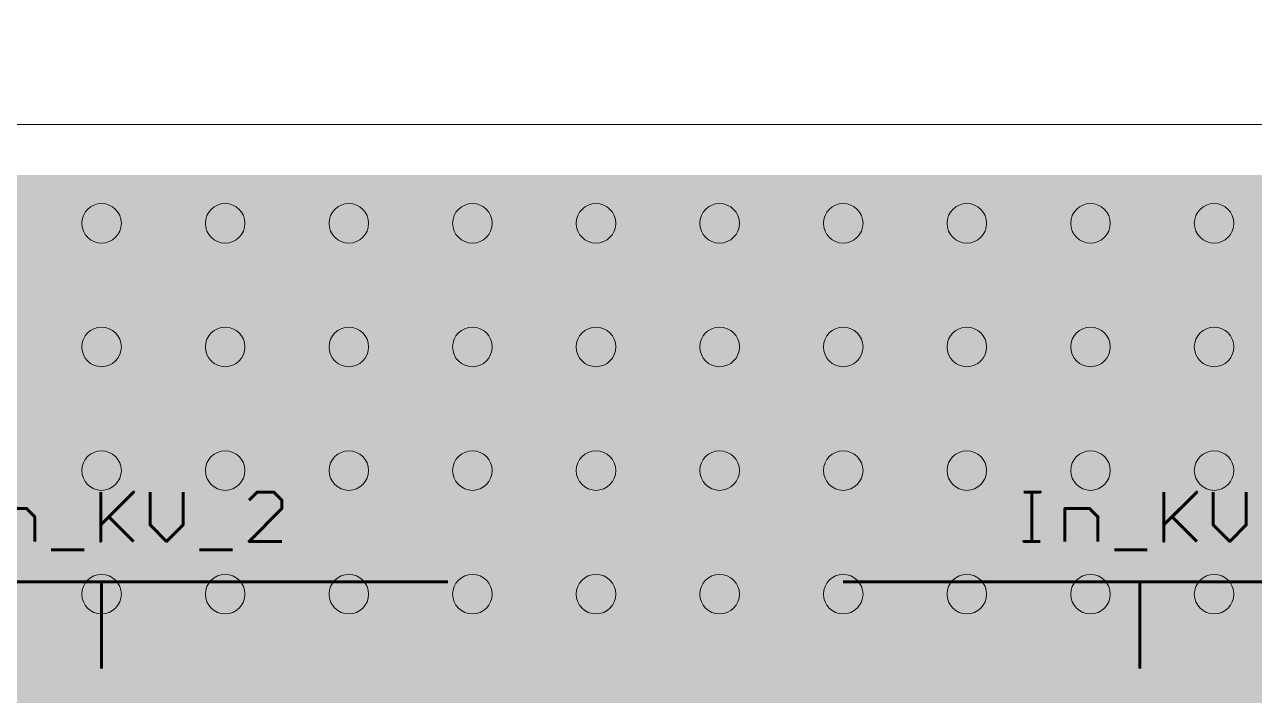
# Model space of a CAD drawing. Header units: millimetres. Extents: x 0 to 210, y 0 to 297.
# Drawn here: x 105.03 to 129.91, y 238.68 to 252.24 of the extents above; entities that cross this region are included whole.
import ezdxf

# ---------------------------------------------------------------- set-up
doc = ezdxf.new("R2010")
doc.units = ezdxf.units.MM
for name, pattern in [('K5LT32768', [0]), ('K5LT32801', [0]), ('K5LT32804', [0]), ('K5LT32807', [0])]:
    doc.linetypes.add(name, pattern=pattern)

# ---------------------------------------------------------------- blocks, each defined once
blk = doc.blocks.new('U105')
at = {"color": 7, "linetype": 'K5LT32768', "lineweight": 18}
blk.add_circle((129.09, 240.723), 0.4, dxfattribs=at)
blk = doc.blocks.new('U109')
at = {"color": 7, "linetype": 'K5LT32768', "lineweight": 18}
blk.add_circle((119.09, 240.723), 0.4, dxfattribs=at)
blk = doc.blocks.new('U110')
at = {"color": 7, "linetype": 'K5LT32768', "lineweight": 18}
blk.add_circle((121.59, 240.723), 0.4, dxfattribs=at)
blk = doc.blocks.new('U111')
at = {"color": 7, "linetype": 'K5LT32768', "lineweight": 18}
blk.add_circle((124.09, 240.723), 0.4, dxfattribs=at)
blk = doc.blocks.new('U112')
at = {"color": 7, "linetype": 'K5LT32768', "lineweight": 18}
blk.add_circle((126.59, 240.723), 0.4, dxfattribs=at)
blk = doc.blocks.new('U113')
at = {"color": 7, "linetype": 'K5LT32768', "lineweight": 18}
blk.add_circle((109.09, 240.723), 0.4, dxfattribs=at)
blk = doc.blocks.new('U114')
at = {"color": 7, "linetype": 'K5LT32768', "lineweight": 18}
blk.add_circle((111.59, 240.723), 0.4, dxfattribs=at)
blk = doc.blocks.new('U115')
at = {"color": 7, "linetype": 'K5LT32768', "lineweight": 18}
blk.add_circle((114.09, 240.723), 0.4, dxfattribs=at)
blk = doc.blocks.new('U116')
at = {"color": 7, "linetype": 'K5LT32768', "lineweight": 18}
blk.add_circle((116.59, 240.723), 0.4, dxfattribs=at)
blk = doc.blocks.new('U120')
at = {"color": 7, "linetype": 'K5LT32768', "lineweight": 18}
blk.add_circle((106.59, 240.723), 0.4, dxfattribs=at)
blk = doc.blocks.new('U136')
at = {"color": 7, "linetype": 'K5LT32768', "lineweight": 18}
blk.add_circle((129.09, 243.223), 0.4, dxfattribs=at)
blk = doc.blocks.new('U140')
at = {"color": 7, "linetype": 'K5LT32768', "lineweight": 18}
blk.add_circle((119.09, 243.223), 0.4, dxfattribs=at)
blk = doc.blocks.new('U141')
at = {"color": 7, "linetype": 'K5LT32768', "lineweight": 18}
blk.add_circle((121.59, 243.223), 0.4, dxfattribs=at)
blk = doc.blocks.new('U142')
at = {"color": 7, "linetype": 'K5LT32768', "lineweight": 18}
blk.add_circle((124.09, 243.223), 0.4, dxfattribs=at)
blk = doc.blocks.new('U143')
at = {"color": 7, "linetype": 'K5LT32768', "lineweight": 18}
blk.add_circle((126.59, 243.223), 0.4, dxfattribs=at)
blk = doc.blocks.new('U144')
at = {"color": 7, "linetype": 'K5LT32768', "lineweight": 18}
blk.add_circle((109.09, 243.223), 0.4, dxfattribs=at)
blk = doc.blocks.new('U145')
at = {"color": 7, "linetype": 'K5LT32768', "lineweight": 18}
blk.add_circle((111.59, 243.223), 0.4, dxfattribs=at)
blk = doc.blocks.new('U146')
at = {"color": 7, "linetype": 'K5LT32768', "lineweight": 18}
blk.add_circle((114.09, 243.223), 0.4, dxfattribs=at)
blk = doc.blocks.new('U147')
at = {"color": 7, "linetype": 'K5LT32768', "lineweight": 18}
blk.add_circle((116.59, 243.223), 0.4, dxfattribs=at)
blk = doc.blocks.new('U151')
at = {"color": 7, "linetype": 'K5LT32768', "lineweight": 18}
blk.add_circle((106.59, 243.223), 0.4, dxfattribs=at)
blk = doc.blocks.new('U167')
at = {"color": 7, "linetype": 'K5LT32768', "lineweight": 18}
blk.add_circle((129.09, 245.723), 0.4, dxfattribs=at)
blk = doc.blocks.new('U171')
at = {"color": 7, "linetype": 'K5LT32768', "lineweight": 18}
blk.add_circle((119.09, 245.723), 0.4, dxfattribs=at)
blk = doc.blocks.new('U172')
at = {"color": 7, "linetype": 'K5LT32768', "lineweight": 18}
blk.add_circle((121.59, 245.723), 0.4, dxfattribs=at)
blk = doc.blocks.new('U173')
at = {"color": 7, "linetype": 'K5LT32768', "lineweight": 18}
blk.add_circle((124.09, 245.723), 0.4, dxfattribs=at)
blk = doc.blocks.new('U174')
at = {"color": 7, "linetype": 'K5LT32768', "lineweight": 18}
blk.add_circle((126.59, 245.723), 0.4, dxfattribs=at)
blk = doc.blocks.new('U175')
at = {"color": 7, "linetype": 'K5LT32768', "lineweight": 18}
blk.add_circle((109.09, 245.723), 0.4, dxfattribs=at)
blk = doc.blocks.new('U176')
at = {"color": 7, "linetype": 'K5LT32768', "lineweight": 18}
blk.add_circle((111.59, 245.723), 0.4, dxfattribs=at)
blk = doc.blocks.new('U177')
at = {"color": 7, "linetype": 'K5LT32768', "lineweight": 18}
blk.add_circle((114.09, 245.723), 0.4, dxfattribs=at)
blk = doc.blocks.new('U178')
at = {"color": 7, "linetype": 'K5LT32768', "lineweight": 18}
blk.add_circle((116.59, 245.723), 0.4, dxfattribs=at)
blk = doc.blocks.new('U182')
at = {"color": 7, "linetype": 'K5LT32768', "lineweight": 18}
blk.add_circle((106.59, 245.723), 0.4, dxfattribs=at)
blk = doc.blocks.new('U513')
at = {"color": 7, "linetype": 'K5LT32768', "lineweight": 18}
blk.add_circle((129.09, 248.223), 0.4, dxfattribs=at)
blk = doc.blocks.new('U517')
at = {"color": 7, "linetype": 'K5LT32768', "lineweight": 18}
blk.add_circle((119.09, 248.223), 0.4, dxfattribs=at)
blk = doc.blocks.new('U518')
at = {"color": 7, "linetype": 'K5LT32768', "lineweight": 18}
blk.add_circle((121.59, 248.223), 0.4, dxfattribs=at)
blk = doc.blocks.new('U519')
at = {"color": 7, "linetype": 'K5LT32768', "lineweight": 18}
blk.add_circle((124.09, 248.223), 0.4, dxfattribs=at)
blk = doc.blocks.new('U520')
at = {"color": 7, "linetype": 'K5LT32768', "lineweight": 18}
blk.add_circle((126.59, 248.223), 0.4, dxfattribs=at)
blk = doc.blocks.new('U521')
at = {"color": 7, "linetype": 'K5LT32768', "lineweight": 18}
blk.add_circle((109.09, 248.223), 0.4, dxfattribs=at)
blk = doc.blocks.new('U522')
at = {"color": 7, "linetype": 'K5LT32768', "lineweight": 18}
blk.add_circle((111.59, 248.223), 0.4, dxfattribs=at)
blk = doc.blocks.new('U523')
at = {"color": 7, "linetype": 'K5LT32768', "lineweight": 18}
blk.add_circle((114.09, 248.223), 0.4, dxfattribs=at)
blk = doc.blocks.new('U524')
at = {"color": 7, "linetype": 'K5LT32768', "lineweight": 18}
blk.add_circle((116.59, 248.223), 0.4, dxfattribs=at)
blk = doc.blocks.new('U528')
at = {"color": 7, "linetype": 'K5LT32768', "lineweight": 18}
blk.add_circle((106.59, 248.223), 0.4, dxfattribs=at)
blk = doc.blocks.new('U704')
at = {"color": 4, "linetype": 'K5LT32804', "lineweight": 18, "true_color": 0x00ffff}
blk.add_circle((129.09, 240.723), 0.4, dxfattribs=at)
blk = doc.blocks.new('U708')
at = {"color": 4, "linetype": 'K5LT32804', "lineweight": 18, "true_color": 0x00ffff}
blk.add_circle((119.09, 240.723), 0.4, dxfattribs=at)
blk = doc.blocks.new('U709')
at = {"color": 4, "linetype": 'K5LT32804', "lineweight": 18, "true_color": 0x00ffff}
blk.add_circle((121.59, 240.723), 0.4, dxfattribs=at)
blk = doc.blocks.new('U710')
at = {"color": 4, "linetype": 'K5LT32804', "lineweight": 18, "true_color": 0x00ffff}
blk.add_circle((124.09, 240.723), 0.4, dxfattribs=at)
blk = doc.blocks.new('U711')
at = {"color": 4, "linetype": 'K5LT32804', "lineweight": 18, "true_color": 0x00ffff}
blk.add_circle((126.59, 240.723), 0.4, dxfattribs=at)
blk = doc.blocks.new('U712')
at = {"color": 4, "linetype": 'K5LT32804', "lineweight": 18, "true_color": 0x00ffff}
blk.add_circle((109.09, 240.723), 0.4, dxfattribs=at)
blk = doc.blocks.new('U713')
at = {"color": 4, "linetype": 'K5LT32804', "lineweight": 18, "true_color": 0x00ffff}
blk.add_circle((111.59, 240.723), 0.4, dxfattribs=at)
blk = doc.blocks.new('U714')
at = {"color": 4, "linetype": 'K5LT32804', "lineweight": 18, "true_color": 0x00ffff}
blk.add_circle((114.09, 240.723), 0.4, dxfattribs=at)
blk = doc.blocks.new('U715')
at = {"color": 4, "linetype": 'K5LT32804', "lineweight": 18, "true_color": 0x00ffff}
blk.add_circle((116.59, 240.723), 0.4, dxfattribs=at)
blk = doc.blocks.new('U719')
at = {"color": 4, "linetype": 'K5LT32804', "lineweight": 18, "true_color": 0x00ffff}
blk.add_circle((106.59, 240.723), 0.4, dxfattribs=at)
blk = doc.blocks.new('U735')
at = {"color": 4, "linetype": 'K5LT32804', "lineweight": 18, "true_color": 0x00ffff}
blk.add_circle((129.09, 243.223), 0.4, dxfattribs=at)
blk = doc.blocks.new('U739')
at = {"color": 4, "linetype": 'K5LT32804', "lineweight": 18, "true_color": 0x00ffff}
blk.add_circle((119.09, 243.223), 0.4, dxfattribs=at)
blk = doc.blocks.new('U740')
at = {"color": 4, "linetype": 'K5LT32804', "lineweight": 18, "true_color": 0x00ffff}
blk.add_circle((121.59, 243.223), 0.4, dxfattribs=at)
blk = doc.blocks.new('U741')
at = {"color": 4, "linetype": 'K5LT32804', "lineweight": 18, "true_color": 0x00ffff}
blk.add_circle((124.09, 243.223), 0.4, dxfattribs=at)
blk = doc.blocks.new('U742')
at = {"color": 4, "linetype": 'K5LT32804', "lineweight": 18, "true_color": 0x00ffff}
blk.add_circle((126.59, 243.223), 0.4, dxfattribs=at)
blk = doc.blocks.new('U743')
at = {"color": 4, "linetype": 'K5LT32804', "lineweight": 18, "true_color": 0x00ffff}
blk.add_circle((109.09, 243.223), 0.4, dxfattribs=at)
blk = doc.blocks.new('U744')
at = {"color": 4, "linetype": 'K5LT32804', "lineweight": 18, "true_color": 0x00ffff}
blk.add_circle((111.59, 243.223), 0.4, dxfattribs=at)
blk = doc.blocks.new('U745')
at = {"color": 4, "linetype": 'K5LT32804', "lineweight": 18, "true_color": 0x00ffff}
blk.add_circle((114.09, 243.223), 0.4, dxfattribs=at)
blk = doc.blocks.new('U746')
at = {"color": 4, "linetype": 'K5LT32804', "lineweight": 18, "true_color": 0x00ffff}
blk.add_circle((116.59, 243.223), 0.4, dxfattribs=at)
blk = doc.blocks.new('U750')
at = {"color": 4, "linetype": 'K5LT32804', "lineweight": 18, "true_color": 0x00ffff}
blk.add_circle((106.59, 243.223), 0.4, dxfattribs=at)
blk = doc.blocks.new('U766')
at = {"color": 4, "linetype": 'K5LT32804', "lineweight": 18, "true_color": 0x00ffff}
blk.add_circle((129.09, 245.723), 0.4, dxfattribs=at)
blk = doc.blocks.new('U770')
at = {"color": 4, "linetype": 'K5LT32804', "lineweight": 18, "true_color": 0x00ffff}
blk.add_circle((119.09, 245.723), 0.4, dxfattribs=at)
blk = doc.blocks.new('U771')
at = {"color": 4, "linetype": 'K5LT32804', "lineweight": 18, "true_color": 0x00ffff}
blk.add_circle((121.59, 245.723), 0.4, dxfattribs=at)
blk = doc.blocks.new('U772')
at = {"color": 4, "linetype": 'K5LT32804', "lineweight": 18, "true_color": 0x00ffff}
blk.add_circle((124.09, 245.723), 0.4, dxfattribs=at)
blk = doc.blocks.new('U773')
at = {"color": 4, "linetype": 'K5LT32804', "lineweight": 18, "true_color": 0x00ffff}
blk.add_circle((126.59, 245.723), 0.4, dxfattribs=at)
blk = doc.blocks.new('U774')
at = {"color": 4, "linetype": 'K5LT32804', "lineweight": 18, "true_color": 0x00ffff}
blk.add_circle((109.09, 245.723), 0.4, dxfattribs=at)
blk = doc.blocks.new('U775')
at = {"color": 4, "linetype": 'K5LT32804', "lineweight": 18, "true_color": 0x00ffff}
blk.add_circle((111.59, 245.723), 0.4, dxfattribs=at)
blk = doc.blocks.new('U776')
at = {"color": 4, "linetype": 'K5LT32804', "lineweight": 18, "true_color": 0x00ffff}
blk.add_circle((114.09, 245.723), 0.4, dxfattribs=at)
blk = doc.blocks.new('U777')
at = {"color": 4, "linetype": 'K5LT32804', "lineweight": 18, "true_color": 0x00ffff}
blk.add_circle((116.59, 245.723), 0.4, dxfattribs=at)
blk = doc.blocks.new('U781')
at = {"color": 4, "linetype": 'K5LT32804', "lineweight": 18, "true_color": 0x00ffff}
blk.add_circle((106.59, 245.723), 0.4, dxfattribs=at)
blk = doc.blocks.new('U1112')
at = {"color": 4, "linetype": 'K5LT32804', "lineweight": 18, "true_color": 0x00ffff}
blk.add_circle((129.09, 248.223), 0.4, dxfattribs=at)
blk = doc.blocks.new('U1116')
at = {"color": 4, "linetype": 'K5LT32804', "lineweight": 18, "true_color": 0x00ffff}
blk.add_circle((119.09, 248.223), 0.4, dxfattribs=at)
blk = doc.blocks.new('U1117')
at = {"color": 4, "linetype": 'K5LT32804', "lineweight": 18, "true_color": 0x00ffff}
blk.add_circle((121.59, 248.223), 0.4, dxfattribs=at)
blk = doc.blocks.new('U1118')
at = {"color": 4, "linetype": 'K5LT32804', "lineweight": 18, "true_color": 0x00ffff}
blk.add_circle((124.09, 248.223), 0.4, dxfattribs=at)
blk = doc.blocks.new('U1119')
at = {"color": 4, "linetype": 'K5LT32804', "lineweight": 18, "true_color": 0x00ffff}
blk.add_circle((126.59, 248.223), 0.4, dxfattribs=at)
blk = doc.blocks.new('U1120')
at = {"color": 4, "linetype": 'K5LT32804', "lineweight": 18, "true_color": 0x00ffff}
blk.add_circle((109.09, 248.223), 0.4, dxfattribs=at)
blk = doc.blocks.new('U1121')
at = {"color": 4, "linetype": 'K5LT32804', "lineweight": 18, "true_color": 0x00ffff}
blk.add_circle((111.59, 248.223), 0.4, dxfattribs=at)
blk = doc.blocks.new('U1122')
at = {"color": 4, "linetype": 'K5LT32804', "lineweight": 18, "true_color": 0x00ffff}
blk.add_circle((114.09, 248.223), 0.4, dxfattribs=at)
blk = doc.blocks.new('U1123')
at = {"color": 4, "linetype": 'K5LT32804', "lineweight": 18, "true_color": 0x00ffff}
blk.add_circle((116.59, 248.223), 0.4, dxfattribs=at)
blk = doc.blocks.new('U1127')
at = {"color": 4, "linetype": 'K5LT32804', "lineweight": 18, "true_color": 0x00ffff}
blk.add_circle((106.59, 248.223), 0.4, dxfattribs=at)

msp = doc.modelspace()

# ---------------------------------------------------------------- hatches: boundary and pattern name
for points in [[(57.616, 209.249), (57.616, 249.199), (170.565, 249.199), (170.565, 209.249)], [(57.616, 249.199), (57.616, 249.199), (170.565, 249.199)]]:
    msp.add_hatch(color=7).paths.add_polyline_path(points)
at = {"true_color": 0x00ffff}
for points in [[(57.616, 239.473), (57.616, 249.199), (170.565, 249.199), (170.565, 239.473)], [(57.616, 249.199), (57.616, 249.199), (170.565, 249.199)], [(111.251, 239.473), (111.215, 239.473), (122.965, 239.473), (122.93, 239.473)], [(111.286, 239.472), (111.251, 239.473), (122.93, 239.473), (122.894, 239.472)], [(111.322, 239.47), (111.286, 239.472), (122.894, 239.472), (122.859, 239.47)], [(111.357, 239.467), (111.322, 239.47), (122.859, 239.47), (122.824, 239.467)], [(111.392, 239.464), (111.357, 239.467), (122.824, 239.467), (122.788, 239.464)], [(111.427, 239.459), (111.392, 239.464), (122.788, 239.464), (122.753, 239.459)], [(111.463, 239.454), (111.427, 239.459), (122.753, 239.459), (122.718, 239.454)], [(111.498, 239.449), (111.463, 239.454), (122.718, 239.454), (122.683, 239.449)], [(111.532, 239.442), (111.498, 239.449), (122.683, 239.449), (122.648, 239.442)], [(111.567, 239.435), (111.532, 239.442), (122.648, 239.442), (122.614, 239.435)], [(111.602, 239.427), (111.567, 239.435), (122.614, 239.435), (122.579, 239.427)], [(111.636, 239.418), (111.602, 239.427), (122.579, 239.427), (122.545, 239.418)], [(111.67, 239.408), (111.636, 239.418), (122.545, 239.418), (122.511, 239.408)], [(111.704, 239.398), (111.67, 239.408), (122.511, 239.408), (122.477, 239.398)], [(111.738, 239.387), (111.704, 239.398), (122.477, 239.398), (122.443, 239.387)], [(111.771, 239.375), (111.738, 239.387), (122.443, 239.387), (122.41, 239.375)], [(111.804, 239.363), (111.771, 239.375), (122.41, 239.375), (122.376, 239.363)], [(111.837, 239.35), (111.804, 239.363), (122.376, 239.363), (122.343, 239.35)], [(111.87, 239.336), (111.837, 239.35), (122.343, 239.35), (122.311, 239.336)], [(111.902, 239.321), (111.87, 239.336), (122.311, 239.336), (122.279, 239.321)], [(111.934, 239.306), (111.902, 239.321), (122.279, 239.321), (122.247, 239.306)], [(111.966, 239.29), (111.934, 239.306), (122.247, 239.306), (122.215, 239.29)], [(111.997, 239.273), (111.966, 239.29), (122.215, 239.29), (122.184, 239.273)], [(112.028, 239.256), (111.997, 239.273), (122.184, 239.273), (122.153, 239.256)], [(112.058, 239.238), (112.028, 239.256), (122.153, 239.256), (122.122, 239.238)], [(112.088, 239.219), (112.058, 239.238), (122.122, 239.238), (122.092, 239.219)], [(112.118, 239.199), (112.088, 239.219), (122.092, 239.219), (122.062, 239.199)], [(112.147, 239.179), (112.118, 239.199), (122.062, 239.199), (122.033, 239.179)], [(112.176, 239.159), (112.147, 239.179), (122.033, 239.179), (122.004, 239.159)], [(112.205, 239.137), (112.176, 239.159), (122.004, 239.159), (121.976, 239.137)], [(112.233, 239.116), (112.205, 239.137), (121.976, 239.137), (121.948, 239.116)], [(112.26, 239.093), (112.233, 239.116), (121.948, 239.116), (121.921, 239.093)], [(112.287, 239.07), (112.26, 239.093), (121.921, 239.093), (121.894, 239.07)], [(112.313, 239.046), (112.287, 239.07), (121.894, 239.07), (121.867, 239.046)], [(112.339, 239.022), (112.313, 239.046), (121.867, 239.046), (121.842, 239.022)], [(112.364, 238.997), (112.339, 239.022), (121.842, 239.022), (121.816, 238.997)], [(112.389, 238.972), (112.364, 238.997), (121.816, 238.997), (121.791, 238.972)], [(112.413, 238.946), (112.389, 238.972), (121.791, 238.972), (121.767, 238.946)], [(112.437, 238.92), (112.413, 238.946), (121.767, 238.946), (121.744, 238.92)], [(112.46, 238.893), (112.437, 238.92), (121.744, 238.92), (121.72, 238.893)], [(112.483, 238.865), (112.46, 238.893), (121.72, 238.893), (121.698, 238.865)], [(112.505, 238.837), (112.483, 238.865), (121.698, 238.865), (121.676, 238.837)], [(112.526, 238.809), (112.505, 238.837), (121.676, 238.837), (121.655, 238.809)], [(112.547, 238.78), (112.526, 238.809), (121.655, 238.809), (121.634, 238.78)], [(112.567, 238.751), (112.547, 238.78), (121.634, 238.78), (121.614, 238.751)], [(112.586, 238.721), (112.567, 238.751), (121.614, 238.751), (121.595, 238.721)], [(112.605, 238.691), (112.586, 238.721), (121.595, 238.721), (121.576, 238.691)], [(112.623, 238.661), (112.605, 238.691), (121.576, 238.691), (121.558, 238.661)]]:
    msp.add_hatch(color=4, dxfattribs=at).paths.add_polyline_path(points)

# ---------------------------------------------------------------- linework, layer by layer
at = {"color": 1, "linetype": 'K5LT32801', "lineweight": 18, "true_color": 0xff0000}
msp.add_lwpolyline([(56.59, 250.224), (171.59, 250.224)], dxfattribs=at)
at = {"color": 70, "linetype": 'K5LT32807', "lineweight": 60, "true_color": 0x80ff00}
for points in [[(106.573, 242.789), (106.573, 241.79), (106.573, 242.123), (107.239, 242.789), (106.739, 242.29), (107.239, 241.79)], [(107.572, 242.789), (107.572, 242.123), (107.906, 241.79), (108.239, 242.123), (108.239, 242.789)], [(110.238, 241.79), (109.572, 241.79), (110.238, 242.456), (110.238, 242.623), (110.072, 242.789), (109.738, 242.789), (109.572, 242.623)], [(125.24, 242.789), (125.574, 242.789), (125.407, 242.789), (125.407, 241.79), (125.24, 241.79), (125.574, 241.79)], [(128.073, 242.789), (128.073, 241.79), (128.073, 242.123), (128.739, 242.789), (128.239, 242.29), (128.739, 241.79)], [(129.072, 242.789), (129.072, 242.123), (129.406, 241.79), (129.739, 242.123), (129.739, 242.789)], [(104.573, 241.79), (104.573, 242.456), (105.073, 242.456), (105.24, 242.29), (105.24, 241.79)], [(126.073, 241.79), (126.073, 242.456), (126.573, 242.456), (126.74, 242.29), (126.74, 241.79)], [(105.573, 241.623), (106.24, 241.623)], [(108.572, 241.623), (109.239, 241.623)], [(127.073, 241.623), (127.74, 241.623)], [(100.59, 240.973), (113.59, 240.973)], [(106.59, 239.223), (106.59, 240.973)], [(121.59, 240.973), (134.59, 240.973)], [(127.59, 239.223), (127.59, 240.973)]]:
    msp.add_lwpolyline(points, dxfattribs=at)

# ---------------------------------------------------------------- block references
for name in ['U528', 'U1127', 'U521', 'U1120', 'U522', 'U1121', 'U523', 'U1122', 'U524', 'U1123', 'U517', 'U1116', 'U518', 'U1117', 'U519', 'U1118', 'U520', 'U1119', 'U513', 'U1112', 'U182', 'U781', 'U175', 'U774', 'U176', 'U775', 'U177', 'U776', 'U178', 'U777', 'U171', 'U770', 'U172', 'U771', 'U173', 'U772', 'U174', 'U773', 'U167', 'U766', 'U151', 'U750', 'U144', 'U743', 'U145', 'U744', 'U146', 'U745', 'U147', 'U746', 'U140', 'U739', 'U141', 'U740', 'U142', 'U741', 'U143', 'U742', 'U136', 'U735', 'U120', 'U719', 'U113', 'U712', 'U114', 'U713', 'U115', 'U714', 'U116', 'U715', 'U109', 'U708', 'U110', 'U709', 'U111', 'U710', 'U112', 'U711', 'U105', 'U704']:
    msp.add_blockref(name, (0, 0))

doc.saveas('drawing.dxf')
